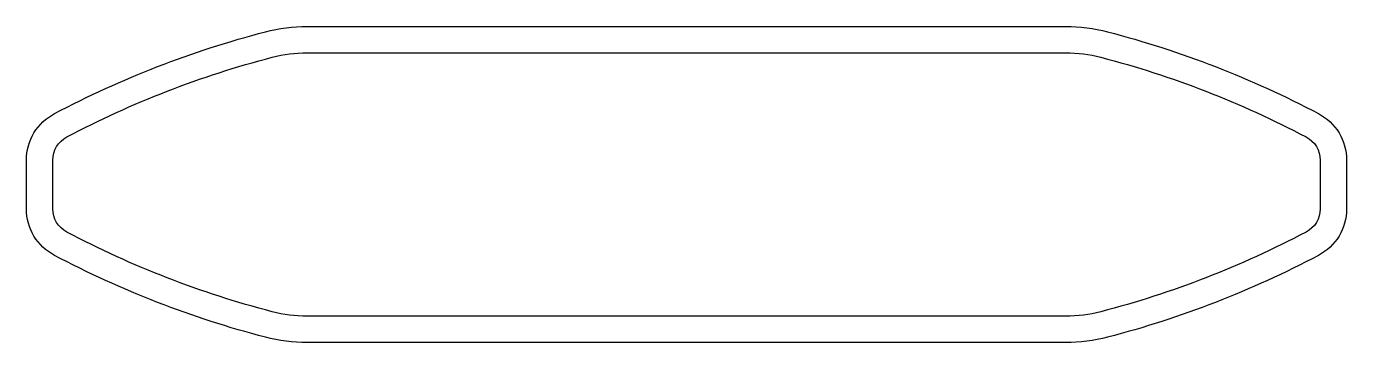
# Model space of a CAD drawing. Extents: x 640 to 840, y 215 to 263.
import ezdxf

# ---------------------------------------------------------------- set-up
doc = ezdxf.new("R2010")
doc.units = 0
doc.layers.get('0').update_dxf_attribs({"linetype": 'CONTINUOUS'})

msp = doc.modelspace()

# ---------------------------------------------------------------- linework, layer by layer
for points in [[(682.54, 214.61, -0.06416), (676.21, 215.43, -0.057299), (644.27, 227.84, -0.278255), (640, 234.92), (640, 242.3, -0.278255), (644.27, 249.38, -0.057299), (676.21, 261.79, -0.06416), (682.54, 262.61), (797.45, 262.61, -0.06416), (803.79, 261.79, -0.057299), (835.73, 249.38, -0.278255), (840, 242.3), (840, 234.92, -0.278255), (835.73, 227.84, -0.057299), (803.79, 215.43, -0.06416), (797.45, 214.61)], [(836, 234.92, -0.278255), (833.86, 231.38, -0.057299), (802.78, 219.3, -0.06416), (797.45, 218.61), (682.54, 218.61, -0.06416), (677.22, 219.3, -0.057299), (646.13, 231.38, -0.278255), (644, 234.92), (644, 242.3, -0.278255), (646.13, 245.84, -0.057299), (677.22, 257.92, -0.06416), (682.54, 258.61), (797.45, 258.61, -0.06416), (802.78, 257.92, -0.057299), (833.86, 245.84, -0.278255), (836, 242.3)]]:
    msp.add_lwpolyline(points, format="xyb", close=True)

doc.saveas('drawing.dxf')
